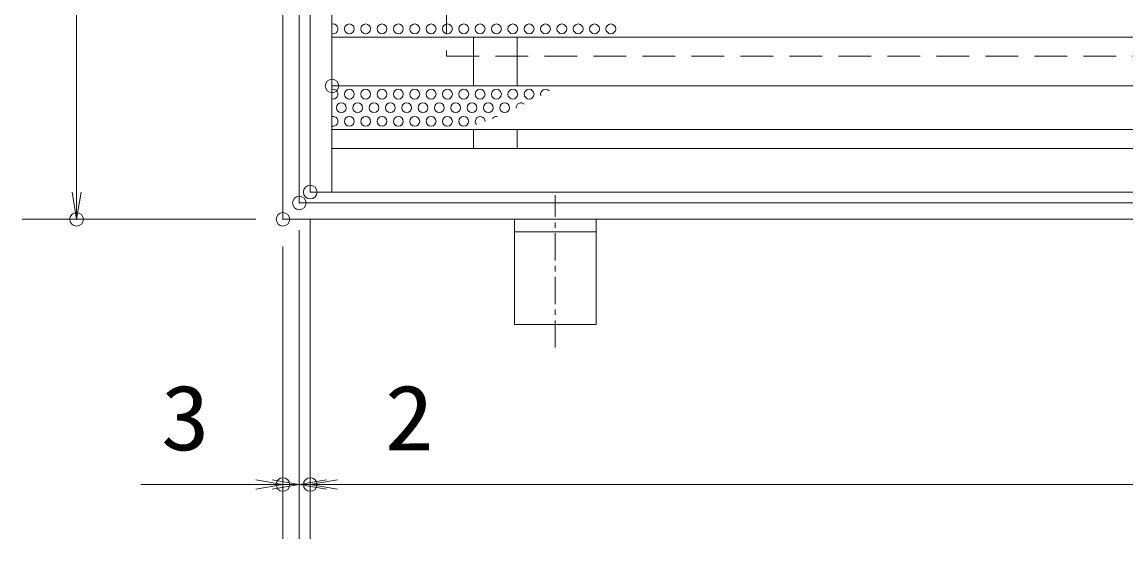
# Model space of a CAD drawing. Units: millimetres, scale not verified. Extents: x -1050 to 1050, y -742 to 742.
# Drawn here: x -568.8 to -366.1, y 187.1 to 282.1 of the extents above; entities that cross this region are included whole.
import ezdxf
from ezdxf.enums import TextEntityAlignment as Align

# ---------------------------------------------------------------- set-up
doc = ezdxf.new("R2010")
doc.units = ezdxf.units.MM
doc.header["$LTSCALE"] = 5
doc.header["$PDMODE"] = 32
doc.header["$PDSIZE"] = 2.5
doc.linetypes.add('CHAIN1', pattern=[8, 5, -1, 1, -1])
doc.linetypes.add('DASHED1', pattern=[1.8, 1.2, -0.6])
for name, color, linetype, lineweight in [('0-1_寸法注釈', 2, 'Continuous', 9), ('0-2_ハッチング', 4, 'Continuous', 9), ('0-4_0', 2, 'Continuous', 9), ('0-5_DEFPOINTS', 134, 'Continuous', 9), ('0-6_枠', 7, 'Continuous', 9), ('0-7_蓋', 5, 'Continuous', 9), ('0-8_アンカー', 7, 'Continuous', 9), ('0-A_溝開口', 4, 'DASHED1', 9)]:
    doc.layers.add(name, color=color, linetype=linetype, lineweight=lineweight)
doc.styles.add('ＭＳ ゴシック', font='')
doc.styles.get('ＭＳ ゴシック').set_extended_font_data('MS Gothic')

# ---------------------------------------------------------------- blocks, each defined once
blk = doc.blocks.new('_OPEN')
at = {"layer": '0-4_0'}
blk.add_line((0, 0), (-5, 0), dxfattribs=at)
blk.add_lwpolyline([(-5, 0.833), (0, 0), (-5, -0.833)], dxfattribs=at)
blk = doc.blocks.new('A$C5D7C781A')
at = {"layer": '0-8_アンカー', "color": 6, "linetype": 'CHAIN1'}
blk.add_line((37.5, 140.11), (37.5, 0), dxfattribs=at)
at = {"layer": '0-8_アンカー'}
for p, q in [((0, 118.78), (0, 22.26)), ((0, 118.78), (75, 118.78)), ((75, 118.78), (75, 22.26)), ((75, 33.76), (0, 33.76)), ((0, 22.26), (75, 22.26))]:
    blk.add_line(p, q, dxfattribs=at)

msp = doc.modelspace()

# ---------------------------------------------------------------- linework, layer by layer
at = {"layer": '0-1_寸法注釈'}
for p, q in [((-558.818, 400.84), (-558.818, 250.84)), ((-525.915, 245.84), (-568.818, 245.84)), ((-515.915, 245.84), (-515.915, 187.105)), ((-515.915, 245.84), (-515.915, 187.105)), ((-517.915, 243.84), (-517.915, 187.105)), ((-517.915, 243.84), (-517.915, 187.105)), ((-520.915, 240.84), (-520.915, 187.105)), ((-525.915, 197.105), (-547.028, 197.105)), ((-522.915, 197.105), (-527.915, 197.105)), ((-517.915, 197.105), (-520.915, 197.105)), ((-517.915, 197.105), (-515.915, 197.105)), ((-512.915, 197.105), (-507.915, 197.105)), ((-510.915, 197.105), (-20.915, 197.105)), ((-510.915, 197.105), (-489.802, 197.105))]:
    msp.add_line(p, q, dxfattribs=at)
at = {"layer": '0-2_ハッチング'}
for centre in [(-508.717, 280.84), (-505.717, 280.84), (-502.717, 280.84), (-499.717, 280.84), (-496.717, 280.84), (-493.717, 280.84), (-490.717, 280.84), (-487.717, 280.84), (-484.717, 280.84), (-481.717, 280.84), (-478.717, 280.84), (-475.717, 280.84), (-472.717, 280.84), (-469.717, 280.84), (-466.717, 280.84), (-463.717, 280.84), (-460.717, 280.84), (-508.717, 268.84), (-505.717, 268.84), (-502.717, 268.84), (-499.717, 268.84), (-496.717, 268.84), (-493.717, 268.84), (-490.717, 268.84), (-487.717, 268.84), (-484.717, 268.84), (-481.717, 268.84), (-478.717, 268.84), (-475.717, 268.84), (-510.217, 266.34), (-507.217, 266.34), (-504.217, 266.34), (-501.217, 266.34), (-498.217, 266.34), (-495.217, 266.34), (-492.217, 266.34), (-489.217, 266.34), (-486.217, 266.34), (-483.217, 266.34), (-480.217, 266.34), (-508.717, 263.84), (-505.717, 263.84), (-502.717, 263.84), (-499.717, 263.84), (-496.717, 263.84), (-493.717, 263.84), (-490.717, 263.84), (-487.717, 263.84)]:
    msp.add_circle(centre, 0.9, dxfattribs=at)
for centre, start, end in [((-511.717, 280.84), 257.27009, 102.72991), ((-511.717, 268.84), 257.27009, 102.72991), ((-472.717, 268.84), 42.31971, 197.92661), ((-477.217, 266.34), 45.2346, 186.03481), ((-511.717, 263.84), 257.27009, 102.72991), ((-484.717, 263.84), 0.03008, 220.91157), ((-481.717, 263.84), 81.04247, 143.11626)]:
    msp.add_arc(centre, 0.9, start, end, dxfattribs=at)
at = {"layer": '0-2_ハッチング', "color": 7}
msp.add_point((-511.915, 270.34), dxfattribs=at)
at = {"layer": '0-5_DEFPOINTS'}
for p in [(-515.915, 250.84), (-517.915, 248.84), (-558.818, 245.84), (-520.915, 245.84), (-520.915, 245.84), (-520.915, 197.105), (-515.915, 197.105)]:
    msp.add_point(p, dxfattribs=at)
at = {"layer": '0-6_枠'}
for p, q in [((-520.915, 405.84), (-520.915, 245.84)), ((-517.915, 402.84), (-517.915, 248.84)), ((-517.915, 248.84), (185.921, 248.84)), ((-520.915, 245.84), (184.085, 245.84))]:
    msp.add_line(p, q, dxfattribs=at)
at = {"layer": '0-7_蓋'}
for p, q in [((-515.915, 250.84), (-515.915, 400.84)), ((-511.915, 250.84), (-511.915, 400.84)), ((-511.915, 279.34), (-19.915, 279.34)), ((-485.915, 270.34), (-485.915, 279.34)), ((-477.915, 270.34), (-477.915, 279.34)), ((-511.915, 270.34), (-19.915, 270.34)), ((-511.915, 262.34), (-19.915, 262.34)), ((-485.915, 258.84), (-485.915, 262.34)), ((-477.915, 258.84), (-477.915, 262.34)), ((-511.915, 258.84), (-19.915, 258.84)), ((-515.915, 250.84), (-15.915, 250.84))]:
    msp.add_line(p, q, dxfattribs=at)
at = {"layer": '0-A_溝開口'}
for p, q in [((-490.915, 375.84), (-490.915, 275.84)), ((-490.915, 275.84), (-15.915, 275.84))]:
    msp.add_line(p, q, dxfattribs=at)

# ---------------------------------------------------------------- block references
at = {"layer": '0-1_寸法注釈'}
for p, rotation in [((-558.818, 245.84), 270), ((-517.915, 197.105), 180), ((-515.915, 197.105), 180), ((-515.915, 197.105), 180)]:
    msp.add_blockref('_OPEN', p, dxfattribs=dict(at, rotation=rotation))
for p in [(-520.915, 197.105), (-517.915, 197.105)]:
    msp.add_blockref('_OPEN', p, dxfattribs=at)
at = {"layer": '0-8_アンカー', "xscale": -0.2, "yscale": 0.2, "rotation": 180}
msp.add_blockref('A$C5D7C781A', (-478.415, 250.292), dxfattribs=at)

# ---------------------------------------------------------------- texts
at = {"layer": '0-1_寸法注釈', "color": 7, "style": 'ＭＳ ゴシック', "width": 1.1}
for s, p in [('3', (-543.338, 199.792)), ('2', (-502.225, 199.792))]:
    msp.add_text(s, height=12.02, dxfattribs=at).set_placement(p, align=Align.BOTTOM_LEFT)

doc.saveas('drawing.dxf')
